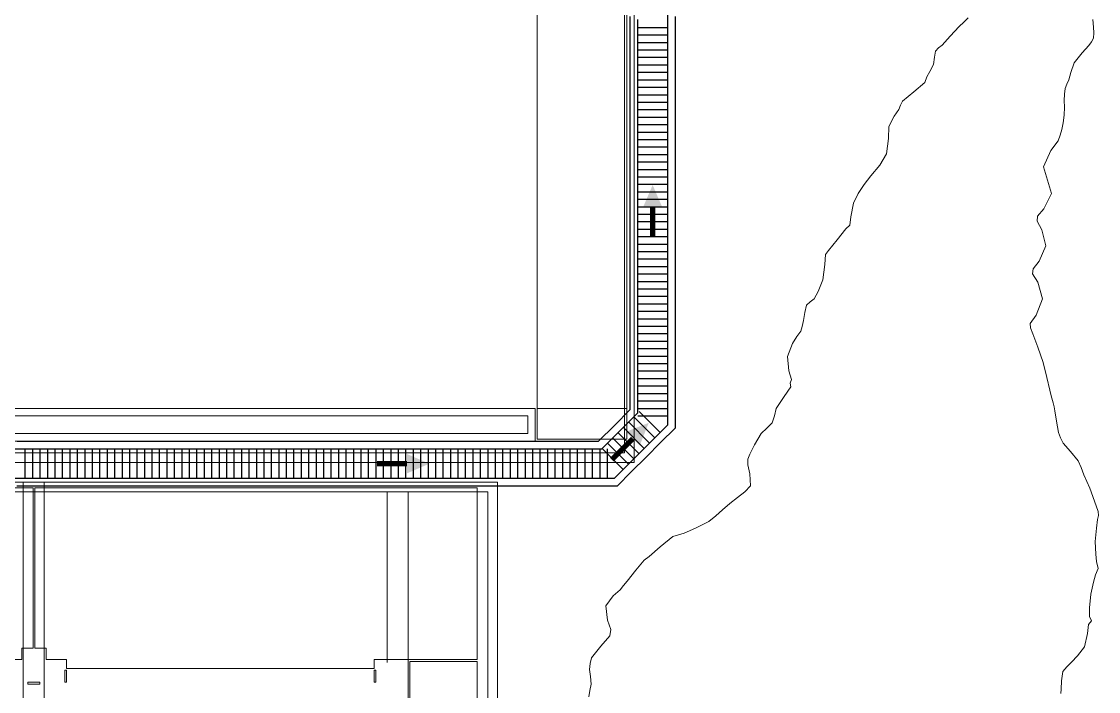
# Model space of a CAD drawing. Header units: metres. Extents: x 354768 to 355417, y 9249536 to 9250102.
# Drawn here: x 354943.86 to 354958.29, y 9249812.92 to 9249821.89 of the extents above; entities that cross this region are included whole.
import ezdxf

# ---------------------------------------------------------------- set-up
doc = ezdxf.new("R2010")
doc.units = ezdxf.units.M
doc.header["$LTSCALE"] = 0.25
for name, color, linetype, lineweight in [('ARQ-BASE', 8, 'CONTINUOUS', 13), ('ARQ-TECHO', 8, 'CONTINUOUS', 13), ('ARQ-VEREDA', 9, 'CONTINUOUS', 9), ('CUNETA-S3', 94, 'CONTINUOUS', 35)]:
    doc.layers.add(name, color=color, linetype=linetype, lineweight=lineweight)
for name, color, linetype, true_color in [('CUN-FLUJO', 1, 'CONTINUOUS', 0xe60000), ('CUN-REJ-BORDE', 4, 'CONTINUOUS', 0x00aae6), ('CUN-REJ-PLATINA', 4, 'CONTINUOUS', 0x78cdf0)]:
    doc.layers.add(name, color=color, linetype=linetype, true_color=true_color)
doc.layers.add('CURVAS', color=33, linetype='CONTINUOUS', lineweight=13, true_color=0xb08860)

# ---------------------------------------------------------------- blocks, each defined once
blk = doc.blocks.new('ARQUITECTURA_BASE')
at = {"layer": 'ARQ-TECHO'}
for points in [[(354936.743, 9249851.821), (354936.743, 9249839.716), (354932.862, 9249839.716), (354932.862, 9249815.986), (354952.072, 9249815.986), (354952.072, 9249838.596), (354947.907, 9249838.596), (354947.907, 9249851.821), (354936.743, 9249851.821)], [(354936.873, 9249851.691), (354936.873, 9249839.586), (354932.992, 9249839.586), (354932.992, 9249816.116), (354951.942, 9249816.116), (354951.942, 9249838.466), (354947.777, 9249838.466), (354947.777, 9249851.691), (354936.873, 9249851.691)], [(354937.313, 9249815.723), (354950.243, 9249815.723), (354950.243, 9249804.093), (354937.313, 9249804.093), (354937.313, 9249815.723)], [(354944.168, 9249815.723), (354943.888, 9249815.723), (354943.888, 9249804.093), (354944.168, 9249804.093), (354944.168, 9249815.723)], [(354937.443, 9249815.593), (354950.113, 9249815.593), (354950.113, 9249804.223), (354937.443, 9249804.223), (354937.443, 9249815.593)], [(354944.468, 9249813.203), (354944.443, 9249813.203), (354944.443, 9249813.043), (354944.468, 9249813.043), (354944.468, 9249813.203)], [(354948.613, 9249813.203), (354948.588, 9249813.203), (354948.588, 9249813.043), (354948.613, 9249813.043), (354948.613, 9249813.203)], [(354944.11, 9249813.043), (354944.11, 9249813.018), (354943.95, 9249813.018), (354943.95, 9249813.043), (354944.11, 9249813.043)]]:
    blk.add_lwpolyline(points, close=True, dxfattribs=at)
blk.add_lwpolyline([(354948.763, 9249813.308), (354948.763, 9249815.593), (354949.043, 9249815.593), (354949.043, 9249804.223), (354948.763, 9249804.223), (354948.763, 9249805.293)], dxfattribs=at)
at = {"layer": 'ARQ-VEREDA'}
for points in [[(354950.772, 9249816.711), (354950.772, 9249837.296), (354946.607, 9249837.296), (354946.607, 9249850.646), (354938.777, 9249850.646), (354938.777, 9249837.296), (354935.162, 9249837.296), (354935.162, 9249816.711), (354932.962, 9249816.711), (354932.962, 9249839.616), (354936.843, 9249839.616), (354936.843, 9249851.546), (354947.807, 9249851.546), (354947.807, 9249838.496), (354951.972, 9249838.496), (354951.972, 9249816.711), (354950.772, 9249816.711)], [(354935.162, 9249816.711), (354950.747, 9249816.711), (354950.747, 9249816.273), (354935.162, 9249816.273), (354935.162, 9249816.711)], [(354950.772, 9249816.711), (354951.972, 9249816.711), (354951.972, 9249816.298), (354950.772, 9249816.298), (354950.772, 9249816.711)], [(354935.262, 9249816.611), (354950.647, 9249816.611), (354950.647, 9249816.373), (354935.262, 9249816.373), (354935.262, 9249816.611)]]:
    blk.add_lwpolyline(points, close=True, dxfattribs=at)
for points in [[(354944.018, 9249815.648), (354937.588, 9249815.648), (354937.588, 9249813.348), (354938.968, 9249813.348), (354938.968, 9249813.228), (354943.593, 9249813.228), (354943.593, 9249813.348), (354943.868, 9249813.348), (354943.868, 9249813.498), (354944.018, 9249813.498), (354944.018, 9249815.648)], [(354944.043, 9249815.648), (354949.968, 9249815.648), (354949.968, 9249813.348), (354948.588, 9249813.348), (354948.588, 9249813.228), (354944.468, 9249813.228), (354944.468, 9249813.348), (354944.193, 9249813.348), (354944.193, 9249813.498), (354944.043, 9249813.498), (354944.043, 9249815.648)], [(354949.968, 9249809.323), (354949.968, 9249813.323), (354949.068, 9249813.323), (354949.068, 9249809.323)]]:
    blk.add_lwpolyline(points, dxfattribs=at)
blk = doc.blocks.new('CURVAS_DE_NIVEL')
at = {"layer": 'CURVAS'}
for points in [[(354957.79, 9249812.893), (354957.792, 9249812.949), (354957.798, 9249813.063), (354957.814, 9249813.189), (354957.868, 9249813.252), (354957.93, 9249813.313), (354958.011, 9249813.395), (354958.104, 9249813.519), (354958.146, 9249813.697), (354958.161, 9249813.815), (354958.198, 9249813.866), (354958.171, 9249813.923), (354958.175, 9249814.039), (354958.19, 9249814.221), (354958.225, 9249814.383), (354958.253, 9249814.482), (354958.29, 9249814.567), (354958.268, 9249814.658), (354958.258, 9249814.76), (354958.25, 9249814.926), (354958.267, 9249815.108), (354958.282, 9249815.223), (354958.293, 9249815.277), (354958.29, 9249815.331), (354958.24, 9249815.469), (354958.177, 9249815.642), (354958.137, 9249815.732), (354958.097, 9249815.822), (354958.061, 9249815.917), (354958.019, 9249816.01), (354957.916, 9249816.134), (354957.821, 9249816.244), (354957.786, 9249816.314), (354957.756, 9249816.387), (354957.731, 9249816.538), (354957.71, 9249816.677), (354957.699, 9249816.732), (354957.688, 9249816.785), (354957.658, 9249816.877), (354957.642, 9249816.955), (354957.603, 9249817.123), (354957.55, 9249817.323), (354957.48, 9249817.529), (354957.412, 9249817.709), (354957.381, 9249817.789), (354957.378, 9249817.847), (354957.458, 9249817.96), (354957.543, 9249818.179), (354957.479, 9249818.399), (354957.41, 9249818.513), (354957.416, 9249818.578), (354957.497, 9249818.68), (354957.586, 9249818.885), (354957.533, 9249819.103), (354957.47, 9249819.218), (354957.476, 9249819.282), (354957.563, 9249819.383), (354957.663, 9249819.588), (354957.611, 9249819.764), (354957.556, 9249819.944), (354957.655, 9249820.162), (354957.752, 9249820.291), (354957.779, 9249820.368), (354957.803, 9249820.446), (354957.82, 9249820.536), (354957.834, 9249820.638), (354957.836, 9249820.742), (354957.835, 9249820.833), (354957.84, 9249820.917), (354957.847, 9249820.992), (354957.871, 9249821.051), (354957.897, 9249821.11), (354957.921, 9249821.207), (354957.967, 9249821.337), (354958.075, 9249821.471), (354958.164, 9249821.569), (354958.199, 9249821.618), (354958.228, 9249821.669), (354958.23, 9249821.739), (354958.227, 9249821.817), (354958.217, 9249821.916)], [(354951.464, 9249812.846), (354951.48, 9249812.932), (354951.497, 9249813.017), (354951.485, 9249813.119), (354951.473, 9249813.216), (354951.481, 9249813.295), (354951.499, 9249813.372), (354951.627, 9249813.527), (354951.747, 9249813.666), (354951.76, 9249813.75), (354951.717, 9249813.876), (354951.693, 9249814.065), (354951.79, 9249814.2), (354951.883, 9249814.28), (354951.931, 9249814.338), (354951.978, 9249814.396), (354952.096, 9249814.542), (354952.204, 9249814.676), (354952.271, 9249814.725), (354952.422, 9249814.856), (354952.589, 9249814.994), (354952.664, 9249815.018), (354952.74, 9249815.04), (354952.894, 9249815.108), (354953.072, 9249815.197), (354953.166, 9249815.271), (354953.255, 9249815.351), (354953.356, 9249815.436), (354953.455, 9249815.519), (354953.553, 9249815.592), (354953.629, 9249815.674), (354953.622, 9249815.833), (354953.597, 9249815.953), (354953.595, 9249816.032), (354953.62, 9249816.099), (354953.685, 9249816.221), (354953.773, 9249816.372), (354953.851, 9249816.444), (354953.922, 9249816.516), (354953.951, 9249816.611), (354953.976, 9249816.709), (354954.081, 9249816.871), (354954.17, 9249816.998), (354954.162, 9249817.048), (354954.178, 9249817.096), (354954.146, 9249817.211), (354954.125, 9249817.406), (354954.193, 9249817.579), (354954.253, 9249817.675), (354954.306, 9249817.746), (354954.323, 9249817.809), (354954.34, 9249817.887), (354954.36, 9249817.994), (354954.382, 9249818.094), (354954.432, 9249818.136), (354954.483, 9249818.178), (354954.537, 9249818.274), (354954.601, 9249818.43), (354954.627, 9249818.636), (354954.635, 9249818.773), (354954.677, 9249818.824), (354954.792, 9249818.969), (354954.908, 9249819.114), (354954.962, 9249819.162), (354954.974, 9249819.274), (354955.012, 9249819.46), (354955.074, 9249819.588), (354955.154, 9249819.709), (354955.245, 9249819.823), (354955.362, 9249819.966), (354955.451, 9249820.117), (354955.478, 9249820.323), (354955.484, 9249820.484), (354955.557, 9249820.625), (354955.616, 9249820.713), (354955.642, 9249820.769), (354955.669, 9249820.823), (354955.821, 9249820.951), (354955.966, 9249821.073), (354955.993, 9249821.15), (354956.033, 9249821.221), (354956.082, 9249821.316), (354956.098, 9249821.415), (354956.11, 9249821.495), (354956.151, 9249821.536), (354956.197, 9249821.576), (354956.308, 9249821.694), (354956.428, 9249821.823), (354956.487, 9249821.88), (354956.545, 9249821.939)]]:
    blk.add_lwpolyline(points, dxfattribs=at)
blk = doc.blocks.new('CUNETAS_SISTEMA_3_NORESTE_LOSA')
at = {"layer": 'CUN-FLUJO', "const_width": 0.07}
for points in [[(354952.32, 9249819.001), (354952.32, 9249819.401)], [(354951.773, 9249816.023), (354952.055, 9249816.305)], [(354948.627, 9249815.97), (354949.027, 9249815.97)]]:
    blk.add_lwpolyline(points, dxfattribs=at)
at = {"layer": 'CUN-FLUJO', "true_color": 0xe60000}
for points in [[(354952.32, 9249819.701), (354952.19, 9249819.401), (354952.45, 9249819.401)], [(354952.267, 9249816.517), (354951.963, 9249816.397), (354952.147, 9249816.213)], [(354949.327, 9249815.97), (354949.027, 9249816.1), (354949.027, 9249815.84)]]:
    blk.add_solid(points, dxfattribs=at)
at = {"layer": 'CUN-REJ-BORDE'}
for points in [[(354952.52, 9249822.002), (354952.52, 9249821.751), (354952.52, 9249821.5), (354952.52, 9249821.25), (354952.52, 9249820.999), (354952.52, 9249820.748), (354952.52, 9249820.498), (354952.52, 9249820.247), (354952.52, 9249819.996), (354952.52, 9249819.746), (354952.52, 9249819.495), (354952.52, 9249819.244), (354952.52, 9249818.994), (354952.52, 9249818.743), (354952.52, 9249818.492), (354952.52, 9249818.242), (354952.52, 9249817.991), (354952.52, 9249817.74), (354952.52, 9249817.49), (354952.52, 9249817.239), (354952.52, 9249816.988), (354952.52, 9249816.738), (354952.52, 9249816.487), (354952.341, 9249816.308), (354952.161, 9249816.129), (354951.982, 9249815.949), (354951.803, 9249815.77), (354951.55, 9249815.77), (354951.297, 9249815.77), (354951.044, 9249815.77), (354950.791, 9249815.77), (354950.538, 9249815.77), (354950.285, 9249815.77), (354950.032, 9249815.77), (354949.779, 9249815.77), (354949.526, 9249815.77), (354949.273, 9249815.77), (354949.02, 9249815.77), (354948.767, 9249815.77), (354948.514, 9249815.77), (354948.261, 9249815.77), (354948.008, 9249815.77), (354947.755, 9249815.77), (354947.502, 9249815.77), (354947.249, 9249815.77), (354946.996, 9249815.77), (354946.744, 9249815.77), (354946.491, 9249815.77), (354946.238, 9249815.77), (354945.985, 9249815.77), (354945.732, 9249815.77), (354945.479, 9249815.77), (354945.226, 9249815.77), (354944.973, 9249815.77), (354944.72, 9249815.77), (354944.467, 9249815.77), (354944.214, 9249815.77), (354943.961, 9249815.77), (354943.708, 9249815.77)], [(354943.624, 9249816.17), (354943.874, 9249816.17), (354944.125, 9249816.17), (354944.375, 9249816.17), (354944.625, 9249816.17), (354944.876, 9249816.17), (354945.126, 9249816.17), (354945.377, 9249816.17), (354945.627, 9249816.17), (354945.878, 9249816.17), (354946.128, 9249816.17), (354946.378, 9249816.17), (354946.629, 9249816.17), (354946.879, 9249816.17), (354947.13, 9249816.17), (354947.38, 9249816.17), (354947.63, 9249816.17), (354947.881, 9249816.17), (354948.131, 9249816.17), (354948.382, 9249816.17), (354948.632, 9249816.17), (354948.883, 9249816.17), (354949.133, 9249816.17), (354949.383, 9249816.17), (354949.634, 9249816.17), (354949.884, 9249816.17), (354950.135, 9249816.17), (354950.385, 9249816.17), (354950.635, 9249816.17), (354950.886, 9249816.17), (354951.136, 9249816.17), (354951.387, 9249816.17), (354951.637, 9249816.17), (354951.879, 9249816.411), (354952.12, 9249816.653), (354952.12, 9249816.904), (354952.12, 9249817.154), (354952.12, 9249817.405), (354952.12, 9249817.655), (354952.12, 9249817.906), (354952.12, 9249818.157), (354952.12, 9249818.407), (354952.12, 9249818.658), (354952.12, 9249818.909), (354952.12, 9249819.159), (354952.12, 9249819.41), (354952.12, 9249819.661), (354952.12, 9249819.911), (354952.12, 9249820.162), (354952.12, 9249820.413), (354952.12, 9249820.663), (354952.12, 9249820.914), (354952.12, 9249821.165), (354952.12, 9249821.415), (354952.12, 9249821.666), (354952.12, 9249821.917)], [(354952.62, 9249821.959), (354952.62, 9249821.708), (354952.62, 9249821.458), (354952.62, 9249821.207), (354952.62, 9249820.956), (354952.62, 9249820.706), (354952.62, 9249820.455), (354952.62, 9249820.205), (354952.62, 9249819.954), (354952.62, 9249819.703), (354952.62, 9249819.453), (354952.62, 9249819.202), (354952.62, 9249818.952), (354952.62, 9249818.701), (354952.62, 9249818.45), (354952.62, 9249818.2), (354952.62, 9249817.949), (354952.62, 9249817.699), (354952.62, 9249817.448), (354952.62, 9249817.198), (354952.62, 9249816.947), (354952.62, 9249816.696), (354952.62, 9249816.446), (354952.426, 9249816.252), (354952.232, 9249816.058), (354952.038, 9249815.864), (354951.844, 9249815.67), (354951.593, 9249815.67), (354951.342, 9249815.67), (354951.09, 9249815.67), (354950.839, 9249815.67), (354950.588, 9249815.67), (354950.337, 9249815.67), (354950.085, 9249815.67), (354949.834, 9249815.67), (354949.583, 9249815.67), (354949.331, 9249815.67), (354949.08, 9249815.67), (354948.829, 9249815.67), (354948.578, 9249815.67), (354948.326, 9249815.67), (354948.075, 9249815.67), (354947.824, 9249815.67), (354947.573, 9249815.67), (354947.321, 9249815.67), (354947.07, 9249815.67), (354946.819, 9249815.67), (354946.567, 9249815.67), (354946.316, 9249815.67), (354946.065, 9249815.67), (354945.814, 9249815.67), (354945.562, 9249815.67), (354945.311, 9249815.67), (354945.06, 9249815.67), (354944.809, 9249815.67), (354944.557, 9249815.67), (354944.306, 9249815.67), (354944.055, 9249815.67), (354943.803, 9249815.67)], [(354943.805, 9249816.27), (354944.056, 9249816.27), (354944.307, 9249816.27), (354944.559, 9249816.27), (354944.81, 9249816.27), (354945.061, 9249816.27), (354945.313, 9249816.27), (354945.564, 9249816.27), (354945.815, 9249816.27), (354946.067, 9249816.27), (354946.318, 9249816.27), (354946.569, 9249816.27), (354946.821, 9249816.27), (354947.072, 9249816.27), (354947.323, 9249816.27), (354947.575, 9249816.27), (354947.826, 9249816.27), (354948.077, 9249816.27), (354948.329, 9249816.27), (354948.58, 9249816.27), (354948.831, 9249816.27), (354949.083, 9249816.27), (354949.334, 9249816.27), (354949.585, 9249816.27), (354949.837, 9249816.27), (354950.088, 9249816.27), (354950.339, 9249816.27), (354950.59, 9249816.27), (354950.842, 9249816.27), (354951.093, 9249816.27), (354951.344, 9249816.27), (354951.596, 9249816.27), (354951.808, 9249816.482), (354952.02, 9249816.694), (354952.02, 9249816.945), (354952.02, 9249817.196), (354952.02, 9249817.446), (354952.02, 9249817.697), (354952.02, 9249817.948), (354952.02, 9249818.198), (354952.02, 9249818.449), (354952.02, 9249818.7), (354952.02, 9249818.95), (354952.02, 9249819.201), (354952.02, 9249819.452), (354952.02, 9249819.702), (354952.02, 9249819.953), (354952.02, 9249820.203), (354952.02, 9249820.454), (354952.02, 9249820.705), (354952.02, 9249820.955), (354952.02, 9249821.206), (354952.02, 9249821.457), (354952.02, 9249821.707), (354952.02, 9249821.958)]]:
    blk.add_lwpolyline(points, dxfattribs=at)
at = {"layer": 'CUN-REJ-PLATINA'}
for p, q in [((354952.12, 9249821.811), (354952.52, 9249821.811)), ((354952.12, 9249821.711), (354952.52, 9249821.711)), ((354952.12, 9249821.611), (354952.52, 9249821.611)), ((354952.12, 9249821.511), (354952.52, 9249821.511)), ((354952.12, 9249821.411), (354952.52, 9249821.411)), ((354952.12, 9249821.311), (354952.52, 9249821.311)), ((354952.12, 9249821.211), (354952.52, 9249821.211)), ((354952.12, 9249821.111), (354952.52, 9249821.111)), ((354952.12, 9249821.011), (354952.52, 9249821.011)), ((354952.12, 9249820.911), (354952.52, 9249820.911)), ((354952.12, 9249820.811), (354952.52, 9249820.811)), ((354952.12, 9249820.711), (354952.52, 9249820.711)), ((354952.12, 9249820.611), (354952.52, 9249820.611)), ((354952.12, 9249820.511), (354952.52, 9249820.511)), ((354952.12, 9249820.411), (354952.52, 9249820.411)), ((354952.12, 9249820.311), (354952.52, 9249820.311)), ((354952.12, 9249820.211), (354952.52, 9249820.211)), ((354952.12, 9249820.111), (354952.52, 9249820.111)), ((354952.12, 9249820.011), (354952.52, 9249820.011)), ((354952.12, 9249819.911), (354952.52, 9249819.911)), ((354952.12, 9249819.811), (354952.52, 9249819.811)), ((354952.12, 9249819.711), (354952.52, 9249819.711)), ((354952.12, 9249819.611), (354952.52, 9249819.611)), ((354952.12, 9249819.511), (354952.52, 9249819.511)), ((354952.12, 9249819.411), (354952.52, 9249819.411)), ((354952.12, 9249819.311), (354952.52, 9249819.311)), ((354952.12, 9249819.211), (354952.52, 9249819.211)), ((354952.12, 9249819.111), (354952.52, 9249819.111)), ((354952.12, 9249819.011), (354952.52, 9249819.011)), ((354952.12, 9249818.911), (354952.52, 9249818.911)), ((354952.12, 9249818.811), (354952.52, 9249818.811)), ((354952.12, 9249818.711), (354952.52, 9249818.711)), ((354952.12, 9249818.611), (354952.52, 9249818.611)), ((354952.12, 9249818.511), (354952.52, 9249818.511)), ((354952.12, 9249818.411), (354952.52, 9249818.411)), ((354952.12, 9249818.311), (354952.52, 9249818.311)), ((354952.12, 9249818.211), (354952.52, 9249818.211)), ((354952.12, 9249818.111), (354952.52, 9249818.111)), ((354952.12, 9249818.011), (354952.52, 9249818.011)), ((354952.12, 9249817.911), (354952.52, 9249817.911)), ((354952.12, 9249817.811), (354952.52, 9249817.811)), ((354952.12, 9249817.711), (354952.52, 9249817.711)), ((354952.12, 9249817.611), (354952.52, 9249817.611)), ((354952.12, 9249817.511), (354952.52, 9249817.511)), ((354952.12, 9249817.411), (354952.52, 9249817.411)), ((354952.12, 9249817.311), (354952.52, 9249817.311)), ((354952.12, 9249817.211), (354952.52, 9249817.211)), ((354952.12, 9249817.111), (354952.52, 9249817.111)), ((354952.12, 9249817.011), (354952.52, 9249817.011)), ((354952.12, 9249816.911), (354952.52, 9249816.911)), ((354952.12, 9249816.811), (354952.52, 9249816.811)), ((354952.12, 9249816.711), (354952.52, 9249816.711)), ((354952.137, 9249816.67), (354952.42, 9249816.387)), ((354951.996, 9249816.529), (354952.279, 9249816.246)), ((354952.066, 9249816.599), (354952.349, 9249816.316)), ((354952.12, 9249816.611), (354952.52, 9249816.611)), ((354951.854, 9249816.387), (354952.137, 9249816.104)), ((354951.925, 9249816.458), (354952.208, 9249816.175)), ((354951.713, 9249816.246), (354951.996, 9249815.963)), ((354951.784, 9249816.316), (354952.066, 9249816.034)), ((354943.91, 9249816.17), (354943.91, 9249815.77)), ((354944.01, 9249816.17), (354944.01, 9249815.77)), ((354944.11, 9249816.17), (354944.11, 9249815.77)), ((354944.21, 9249816.17), (354944.21, 9249815.77)), ((354944.31, 9249816.17), (354944.31, 9249815.77)), ((354944.41, 9249816.17), (354944.41, 9249815.77)), ((354944.51, 9249816.17), (354944.51, 9249815.77)), ((354944.61, 9249816.17), (354944.61, 9249815.77)), ((354944.71, 9249816.17), (354944.71, 9249815.77)), ((354944.81, 9249816.17), (354944.81, 9249815.77)), ((354944.91, 9249816.17), (354944.91, 9249815.77)), ((354945.01, 9249816.17), (354945.01, 9249815.77)), ((354945.11, 9249816.17), (354945.11, 9249815.77)), ((354945.21, 9249816.17), (354945.21, 9249815.77)), ((354945.31, 9249816.17), (354945.31, 9249815.77)), ((354945.41, 9249816.17), (354945.41, 9249815.77)), ((354945.51, 9249816.17), (354945.51, 9249815.77)), ((354945.61, 9249816.17), (354945.61, 9249815.77)), ((354945.71, 9249816.17), (354945.71, 9249815.77)), ((354945.81, 9249816.17), (354945.81, 9249815.77)), ((354945.91, 9249816.17), (354945.91, 9249815.77)), ((354946.01, 9249816.17), (354946.01, 9249815.77)), ((354946.11, 9249816.17), (354946.11, 9249815.77)), ((354946.21, 9249816.17), (354946.21, 9249815.77)), ((354946.31, 9249816.17), (354946.31, 9249815.77)), ((354946.41, 9249816.17), (354946.41, 9249815.77)), ((354946.51, 9249816.17), (354946.51, 9249815.77)), ((354946.61, 9249816.17), (354946.61, 9249815.77)), ((354946.71, 9249816.17), (354946.71, 9249815.77)), ((354946.81, 9249816.17), (354946.81, 9249815.77)), ((354946.91, 9249816.17), (354946.91, 9249815.77)), ((354947.01, 9249816.17), (354947.01, 9249815.77)), ((354947.11, 9249816.17), (354947.11, 9249815.77)), ((354947.21, 9249816.17), (354947.21, 9249815.77)), ((354947.31, 9249816.17), (354947.31, 9249815.77)), ((354947.41, 9249816.17), (354947.41, 9249815.77)), ((354947.51, 9249816.17), (354947.51, 9249815.77)), ((354947.61, 9249816.17), (354947.61, 9249815.77)), ((354947.71, 9249816.17), (354947.71, 9249815.77)), ((354947.81, 9249816.17), (354947.81, 9249815.77)), ((354947.91, 9249816.17), (354947.91, 9249815.77)), ((354948.01, 9249816.17), (354948.01, 9249815.77)), ((354948.11, 9249816.17), (354948.11, 9249815.77)), ((354948.21, 9249816.17), (354948.21, 9249815.77)), ((354948.31, 9249816.17), (354948.31, 9249815.77)), ((354948.41, 9249816.17), (354948.41, 9249815.77)), ((354948.51, 9249816.17), (354948.51, 9249815.77)), ((354948.61, 9249816.17), (354948.61, 9249815.77)), ((354948.71, 9249816.17), (354948.71, 9249815.77)), ((354948.81, 9249816.17), (354948.81, 9249815.77)), ((354948.91, 9249816.17), (354948.91, 9249815.77)), ((354949.01, 9249816.17), (354949.01, 9249815.77)), ((354949.11, 9249816.17), (354949.11, 9249815.77)), ((354949.21, 9249816.17), (354949.21, 9249815.77)), ((354949.31, 9249816.17), (354949.31, 9249815.77)), ((354949.41, 9249816.17), (354949.41, 9249815.77)), ((354949.51, 9249816.17), (354949.51, 9249815.77)), ((354949.61, 9249816.17), (354949.61, 9249815.77)), ((354949.71, 9249816.17), (354949.71, 9249815.77)), ((354949.81, 9249816.17), (354949.81, 9249815.77)), ((354949.91, 9249816.17), (354949.91, 9249815.77)), ((354950.01, 9249816.17), (354950.01, 9249815.77)), ((354950.11, 9249816.17), (354950.11, 9249815.77)), ((354950.21, 9249816.17), (354950.21, 9249815.77)), ((354950.31, 9249816.17), (354950.31, 9249815.77)), ((354950.41, 9249816.17), (354950.41, 9249815.77)), ((354950.51, 9249816.17), (354950.51, 9249815.77)), ((354950.61, 9249816.17), (354950.61, 9249815.77)), ((354950.71, 9249816.17), (354950.71, 9249815.77)), ((354950.81, 9249816.17), (354950.81, 9249815.77)), ((354950.91, 9249816.17), (354950.91, 9249815.77)), ((354951.01, 9249816.17), (354951.01, 9249815.77)), ((354951.11, 9249816.17), (354951.11, 9249815.77)), ((354951.21, 9249816.17), (354951.21, 9249815.77)), ((354951.31, 9249816.17), (354951.31, 9249815.77)), ((354951.41, 9249816.17), (354951.41, 9249815.77)), ((354951.51, 9249816.17), (354951.51, 9249815.77)), ((354951.61, 9249816.17), (354951.61, 9249815.77)), ((354951.642, 9249816.175), (354951.925, 9249815.892)), ((354951.71, 9249816.17), (354951.71, 9249815.77))]:
    blk.add_line(p, q, dxfattribs=at)

msp = doc.modelspace()

# ---------------------------------------------------------------- block references
at = {"layer": 'ARQ-BASE'}
msp.add_blockref('ARQUITECTURA_BASE', (0, 0), dxfattribs=at)
at = {"layer": 'CUNETA-S3'}
msp.add_blockref('CUNETAS_SISTEMA_3_NORESTE_LOSA', (0, 0), dxfattribs=at)
at = {"layer": 'CURVAS'}
msp.add_blockref('CURVAS_DE_NIVEL', (0, 0), dxfattribs=at)

doc.saveas('drawing.dxf')
